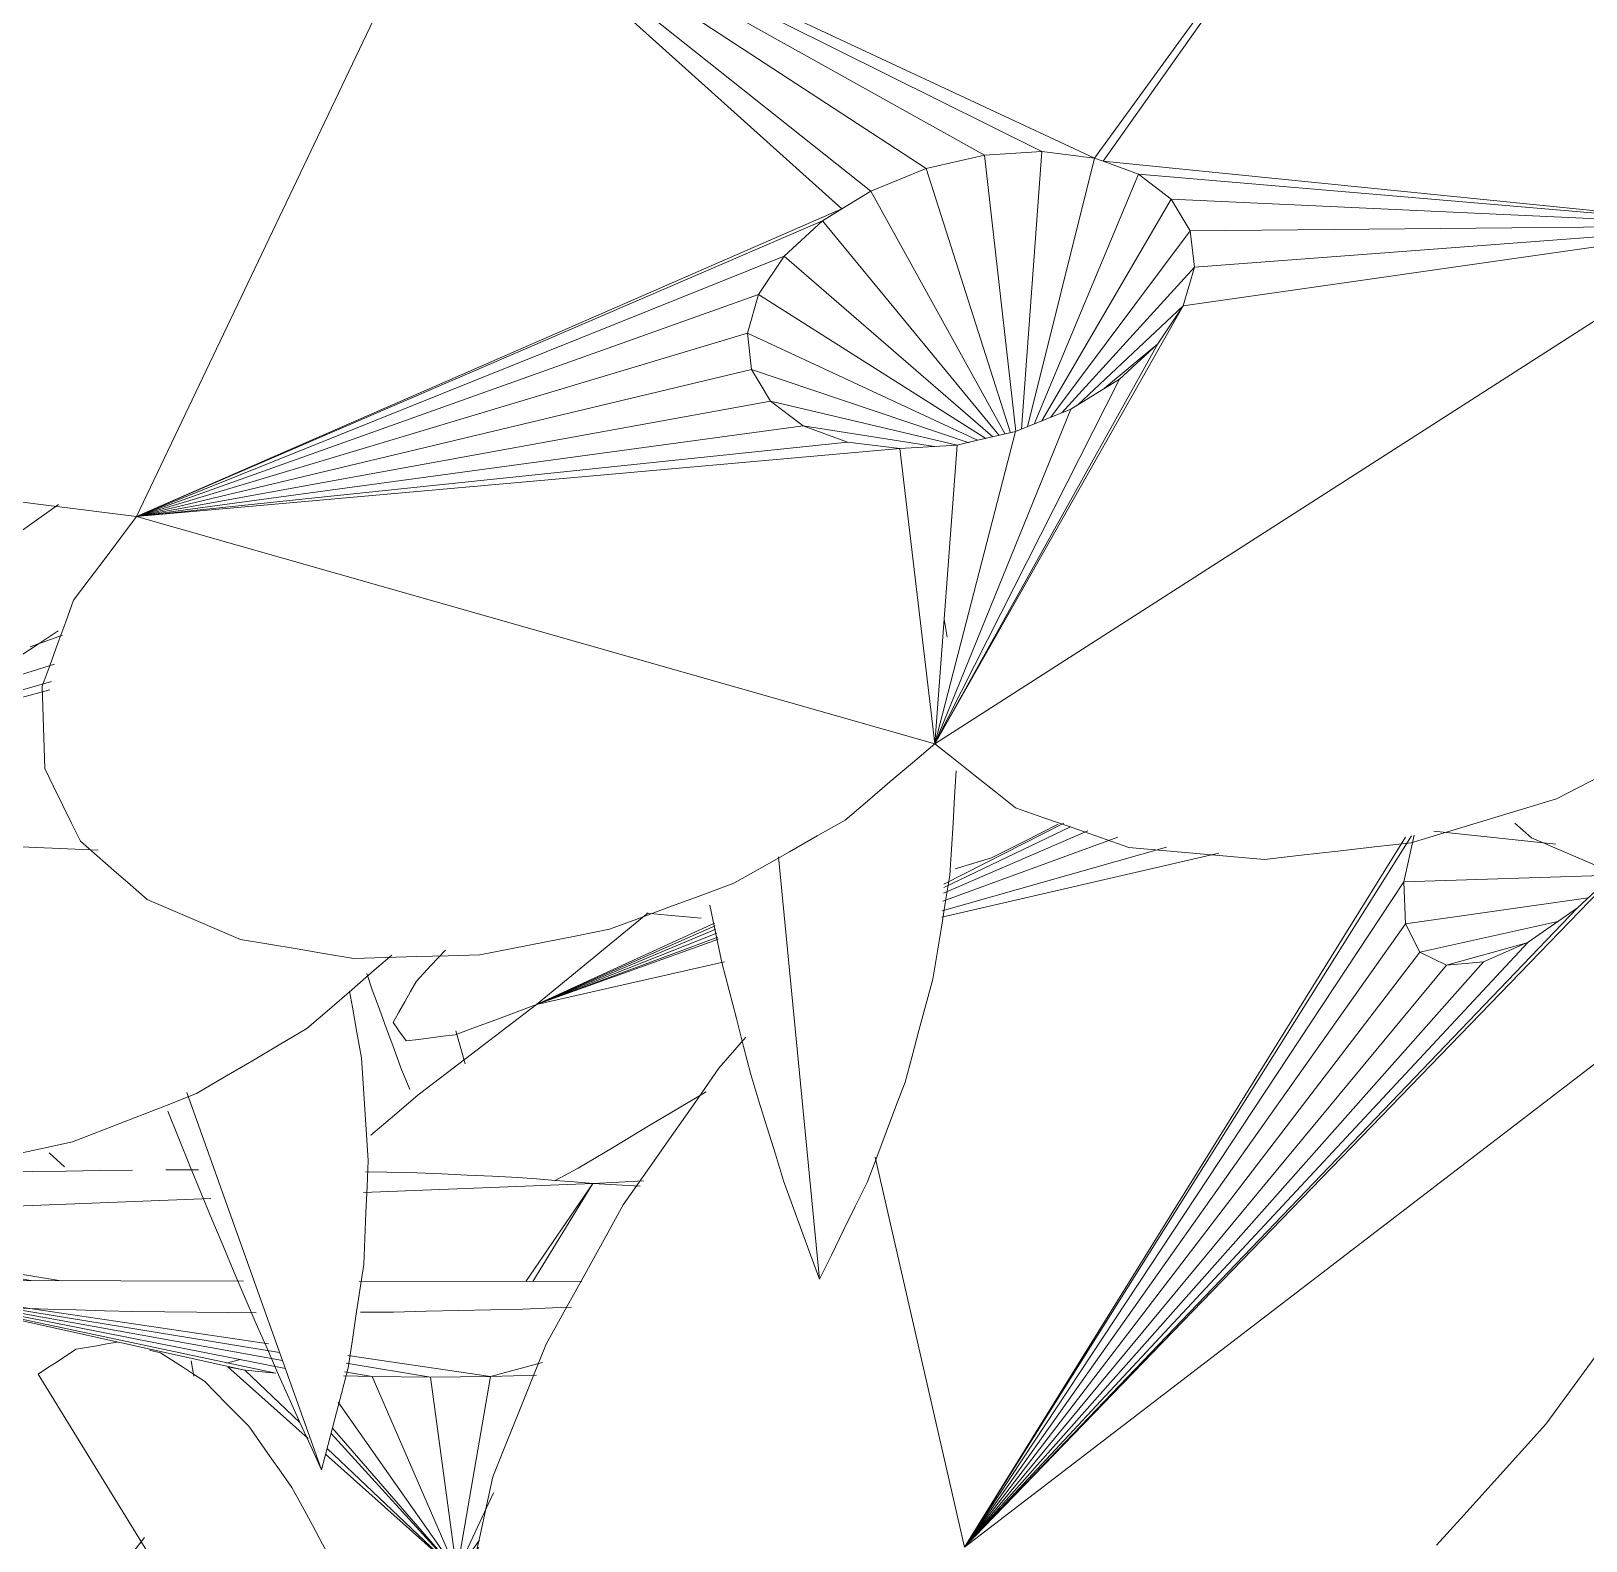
# Model space of a CAD drawing. Header units: metres. Extents: x 10.2 to 20.8, y -0.2 to 6.6.
# Drawn here: x 14.5307 to 14.5875, y 2.5105 to 2.5656 of the extents above; entities that cross this region are included whole.
import ezdxf

# ---------------------------------------------------------------- set-up
doc = ezdxf.new("R2010")
doc.units = ezdxf.units.M
doc.layers.add('Importações nas famílias', color=250, linetype='Continuous', lineweight=5)
doc.layers.add('Vegetação', color=7, linetype='Continuous', lineweight=5)

# ---------------------------------------------------------------- blocks, each defined once
blk = doc.blocks.new('Planta_pergolado_12200 - plantas pergolado_skp_Component_12-V4126-Corte 3')
at = {"layer": 'Importações nas famílias'}
for p, q in [((14.531361, 2.524663), (14.531925, 2.524147)), ((14.526155, 2.504966), (14.52564, 2.519468)), ((14.536546, 2.517055), (14.536648, 2.516491))]:
    blk.add_line(p, q, dxfattribs=at)
at = {"layer": 'Importações nas famílias', "flags": 128}
for points in [[(14.534841, 2.510601), (14.534459, 2.510106), (14.534078, 2.509611)], [(14.534078, 2.509611), (14.533548, 2.509164), (14.533018, 2.508716), (14.532489, 2.508268), (14.531959, 2.50782)], [(14.531959, 2.50782), (14.531294, 2.50743), (14.530628, 2.50704)], [(14.530534, 2.506984), (14.529963, 2.50665), (14.529297, 2.50626)], [(14.529297, 2.50626), (14.528512, 2.505936), (14.527726, 2.505613), (14.526941, 2.50529), (14.526155, 2.504966)]]:
    blk.add_lwpolyline(points, dxfattribs=at)
blk = doc.blocks.new('Planta_pergolado_12200 - plantas pergolado_skp_Component_12-V4128-Corte 3')
at = {"layer": 'Importações nas famílias'}
for p, q in [((14.535028, 2.517448), (14.535422, 2.517351)), ((14.537442, 2.506041), (14.530954, 2.516572)), ((14.54618, 2.495446), (14.546317, 2.494801)), ((14.548213, 2.495074), (14.548212, 2.49566)), ((14.546978, 2.490564), (14.544392, 2.494761))]:
    blk.add_line(p, q, dxfattribs=at)
at = {"layer": 'Importações nas famílias', "flags": 128}
for points in [[(14.530954, 2.516572), (14.531302, 2.516799), (14.53165, 2.517026), (14.531997, 2.517253), (14.532345, 2.51748)], [(14.532345, 2.51748), (14.53272, 2.517545), (14.533096, 2.51761), (14.533471, 2.517676), (14.533846, 2.517741)], [(14.535422, 2.517351), (14.535825, 2.517092), (14.536228, 2.516834), (14.536632, 2.516575), (14.537035, 2.516317)], [(14.537035, 2.516317), (14.537439, 2.515904), (14.537842, 2.515491), (14.538245, 2.515078), (14.538649, 2.514664)], [(14.538649, 2.514664), (14.539042, 2.514106), (14.539436, 2.513548), (14.53983, 2.51299), (14.540224, 2.512432)], [(14.540224, 2.512432), (14.540599, 2.511742), (14.540974, 2.511052), (14.541349, 2.510362), (14.541725, 2.509672)], [(14.541725, 2.509672), (14.542072, 2.508866), (14.54242, 2.50806), (14.542757, 2.507278)], [(14.54361, 2.507339), (14.543113, 2.507891), (14.542615, 2.508444), (14.542118, 2.508996)], [(14.546317, 2.494801), (14.546482, 2.493742), (14.546647, 2.492682), (14.546813, 2.491623), (14.546978, 2.490564)], [(14.547801, 2.49278), (14.547904, 2.493354), (14.548007, 2.493927), (14.54811, 2.4945), (14.548213, 2.495074)], [(14.546978, 2.490564), (14.547184, 2.491118), (14.547389, 2.491672), (14.547595, 2.492226), (14.547801, 2.49278)]]:
    blk.add_lwpolyline(points, dxfattribs=at)
blk = doc.blocks.new('Planta_pergolado_12200 - plantas pergolado_skp_Component_17-V4131-Corte 3')
at = {"layer": 'Importações nas famílias'}
for p, q in [((14.53562, 2.524038), (14.536815, 2.524034)), ((14.53726, 2.522987), (14.517945, 2.522226)), ((14.551221, 2.523537), (14.542844, 2.523207)), ((14.548772, 2.519956), (14.551221, 2.523537)), ((14.551221, 2.523537), (14.549027, 2.519955)), ((14.552949, 2.523444), (14.551221, 2.523537)), ((14.529544, 2.51999), (14.517945, 2.522226)), ((14.517945, 2.522226), (14.530685, 2.519988)), ((14.528471, 2.519992), (14.517945, 2.522226)), ((14.527553, 2.519993), (14.517945, 2.522226)), ((14.527126, 2.519994), (14.517945, 2.522226)), ((14.517945, 2.522226), (14.531796, 2.519986)), ((14.523655, 2.52), (14.517945, 2.522226)), ((14.523655, 2.52), (14.538462, 2.519974)), ((14.54269, 2.519967), (14.550822, 2.519952)), ((14.526506, 2.519369), (14.538502, 2.516715)), ((14.5267, 2.519354), (14.539643, 2.516608)), ((14.527069, 2.519326), (14.53999, 2.516773)), ((14.52763, 2.519282), (14.539884, 2.517069)), ((14.52842, 2.519221), (14.539778, 2.517365)), ((14.539377, 2.517681), (14.529501, 2.519138)), ((14.543945, 2.518839), (14.542729, 2.518831)), ((14.537836, 2.516975), (14.538355, 2.51711)), ((14.538502, 2.516715), (14.537886, 2.51684)), ((14.537886, 2.51684), (14.540817, 2.51422)), ((14.542213, 2.516967), (14.545287, 2.516464)), ((14.547481, 2.516485), (14.542272, 2.517254)), ((14.547481, 2.516485), (14.549382, 2.516991)), ((14.539643, 2.516608), (14.538502, 2.516715)), ((14.538502, 2.516715), (14.540523, 2.514798)), ((14.543155, 2.516479), (14.542118, 2.516505)), ((14.54215, 2.51666), (14.543155, 2.516479)), ((14.546256, 2.50936), (14.543155, 2.516479)), ((14.545287, 2.516464), (14.543155, 2.516479)), ((14.547481, 2.516485), (14.545287, 2.516464)), ((14.546256, 2.50936), (14.545287, 2.516464)), ((14.546256, 2.50936), (14.547481, 2.516485)), ((14.549161, 2.51653), (14.547481, 2.516485)), ((14.541921, 2.515543), (14.546104, 2.509577)), ((14.546104, 2.509535), (14.541707, 2.514594)), ((14.546256, 2.50936), (14.541657, 2.514401)), ((14.54146, 2.513646), (14.546104, 2.509496)), ((14.541515, 2.513857), (14.546256, 2.50936)), ((14.547592, 2.512239), (14.546256, 2.50936)), ((14.546256, 2.50936), (14.547081, 2.51051)), ((14.546256, 2.50936), (14.547051, 2.510231)), ((14.546256, 2.50936), (14.547038, 2.510114)), ((14.546256, 2.50936), (14.547034, 2.510076))]:
    blk.add_line(p, q, dxfattribs=at)
at = {"layer": 'Importações nas famílias', "flags": 128}
for points in [[(14.518982, 2.523383), (14.519775, 2.523446), (14.520568, 2.52351), (14.521362, 2.523573), (14.522155, 2.523636)], [(14.522155, 2.523636), (14.52316, 2.523687), (14.524165, 2.523738), (14.52517, 2.523788), (14.526175, 2.523839)], [(14.526175, 2.523839), (14.527323, 2.523873), (14.528471, 2.523907), (14.529619, 2.523942), (14.530767, 2.523976)], [(14.530767, 2.523976), (14.53198, 2.523991), (14.533194, 2.524007), (14.534407, 2.524023)], [(14.542915, 2.523968), (14.543691, 2.523951), (14.544787, 2.523928)], [(14.544787, 2.523928), (14.54571, 2.523886), (14.546632, 2.523845), (14.547555, 2.523804), (14.548477, 2.523762)], [(14.548477, 2.523762), (14.549163, 2.523706), (14.549849, 2.52365), (14.550535, 2.523593), (14.551221, 2.523537)], [(14.551221, 2.523537), (14.552188, 2.52359), (14.553071, 2.523639)], [(14.51597, 2.522792), (14.516196, 2.522868), (14.516421, 2.522944), (14.516647, 2.523019), (14.516873, 2.523095)], [(14.516873, 2.523095), (14.5174, 2.523167), (14.517927, 2.523239), (14.518455, 2.523311), (14.518982, 2.523383)], [(14.516336, 2.522496), (14.516244, 2.52257), (14.516153, 2.522644), (14.516061, 2.522718), (14.51597, 2.522792)], [(14.517543, 2.522293), (14.51714, 2.522361), (14.516738, 2.522429), (14.516336, 2.522496)], [(14.505755, 2.521668), (14.506595, 2.52173), (14.507436, 2.521791), (14.508276, 2.521852), (14.509117, 2.521913)], [(14.509117, 2.521913), (14.510156, 2.521961), (14.511195, 2.522008), (14.512235, 2.522056), (14.513274, 2.522103)], [(14.513274, 2.522103), (14.514442, 2.522134), (14.51561, 2.522165), (14.516777, 2.522195), (14.517945, 2.522226)], [(14.502267, 2.521085), (14.502555, 2.52116), (14.502843, 2.521235), (14.503131, 2.52131), (14.503419, 2.521386)], [(14.503419, 2.521386), (14.504003, 2.521456), (14.504587, 2.521527), (14.505171, 2.521598), (14.505755, 2.521668)], [(14.502378, 2.520785), (14.502351, 2.52086), (14.502323, 2.520935), (14.502295, 2.52101), (14.502267, 2.521085)], [(14.503745, 2.520508), (14.503403, 2.520578), (14.503062, 2.520647), (14.50272, 2.520716), (14.502378, 2.520785)], [(14.506274, 2.520273), (14.505642, 2.520332), (14.50501, 2.520391), (14.504377, 2.52045), (14.503745, 2.520508)], [(14.509793, 2.520094), (14.508913, 2.520139), (14.508034, 2.520184), (14.507154, 2.520228), (14.506274, 2.520273)], [(14.514062, 2.519985), (14.512995, 2.520013), (14.511928, 2.52004), (14.51086, 2.520067), (14.509793, 2.520094)], [(14.51879, 2.519953), (14.517608, 2.519961), (14.516426, 2.519969), (14.515244, 2.519977), (14.514062, 2.519985)], [(14.523655, 2.52), (14.522439, 2.519988), (14.521223, 2.519977), (14.520007, 2.519965), (14.51879, 2.519953)], [(14.523512, 2.519699), (14.523548, 2.519774), (14.523584, 2.519849), (14.52362, 2.519925), (14.523655, 2.52)], [(14.524632, 2.519416), (14.524352, 2.519487), (14.524072, 2.519557), (14.523792, 2.519628), (14.523512, 2.519699)], [(14.52694, 2.51917), (14.526363, 2.519232), (14.525786, 2.519293), (14.525209, 2.519354), (14.524632, 2.519416)], [(14.530278, 2.518979), (14.529444, 2.519027), (14.528609, 2.519075), (14.527775, 2.519123), (14.52694, 2.51917)], [(14.550447, 2.51902), (14.549752, 2.518992), (14.548681, 2.518947)], [(14.534419, 2.518856), (14.533384, 2.518887), (14.532349, 2.518918), (14.531314, 2.518949), (14.530278, 2.518979)], [(14.538927, 2.518809), (14.537916, 2.51882), (14.53675, 2.518832), (14.535585, 2.518844), (14.534419, 2.518856)], [(14.548681, 2.518947), (14.547497, 2.51892), (14.546313, 2.518893), (14.545129, 2.518866), (14.543945, 2.518839)]]:
    blk.add_lwpolyline(points, dxfattribs=at)
blk = doc.blocks.new('Planta_pergolado_12200 - plantas pergolado_skp_Component_16-V4132-Corte 3')
for name in ['Planta_pergolado_12200 - plantas pergolado_skp_Component_12-V4126-Corte 3', 'Planta_pergolado_12200 - plantas pergolado_skp_Component_17-V4131-Corte 3', 'Planta_pergolado_12200 - plantas pergolado_skp_Component_12-V4128-Corte 3']:
    blk.add_blockref(name, (0, 0))
blk = doc.blocks.new('Planta_pergolado_12200 - plantas pergolado_skp_Component_12-V4162-Corte 3')
at = {"layer": 'Importações nas famílias'}
for p, q in [((14.543159, 2.530615), (14.542969, 2.531211)), ((14.54656, 2.527914), (14.546214, 2.529116)), ((14.544536, 2.526971), (14.544212, 2.527765))]:
    blk.add_line(p, q, dxfattribs=at)
at = {"layer": 'Importações nas famílias', "flags": 128}
blk.add_lwpolyline([(14.544212, 2.527765), (14.543948, 2.528477), (14.543685, 2.52919), (14.543422, 2.529902), (14.543159, 2.530615)], dxfattribs=at)
blk = doc.blocks.new('Planta_pergolado_12200 - plantas pergolado_skp_Component_17-V4166-Corte 3')
at = {"layer": 'Importações nas famílias'}
for p, q in [((14.553245, 2.533425), (14.549158, 2.530074)), ((14.549158, 2.530074), (14.555663, 2.533047)), ((14.549158, 2.530074), (14.555688, 2.532949)), ((14.55572, 2.532826), (14.549158, 2.530074)), ((14.555756, 2.532686), (14.549158, 2.530074)), ((14.555793, 2.532543), (14.549158, 2.530074)), ((14.555812, 2.532467), (14.549158, 2.530074)), ((14.556026, 2.531637), (14.549158, 2.530074)), ((14.550688, 2.524096), (14.549849, 2.523642))]:
    blk.add_line(p, q, dxfattribs=at)
at = {"layer": 'Importações nas famílias', "flags": 128}
for points in [[(14.544774, 2.530936), (14.545306, 2.531501), (14.545838, 2.532066)], [(14.543922, 2.529419), (14.544135, 2.529798), (14.544348, 2.530177), (14.544561, 2.530556), (14.544774, 2.530936)], [(14.544837, 2.526775), (14.545917, 2.527599), (14.546997, 2.528424), (14.548078, 2.529249), (14.549158, 2.530074)], [(14.549158, 2.530074), (14.548416, 2.529798), (14.547675, 2.529523), (14.546933, 2.529248), (14.546191, 2.528973)], [(14.544405, 2.528749), (14.544284, 2.528917), (14.544163, 2.529084), (14.544043, 2.529251), (14.543922, 2.529419)], [(14.546191, 2.528973), (14.545745, 2.528917), (14.545298, 2.528861), (14.544852, 2.528805), (14.544405, 2.528749)], [(14.543105, 2.525301), (14.543971, 2.526038), (14.544837, 2.526775)], [(14.555356, 2.526889), (14.554435, 2.526338), (14.553186, 2.525591), (14.551937, 2.524843), (14.550688, 2.524096)]]:
    blk.add_lwpolyline(points, dxfattribs=at)
blk = doc.blocks.new('Planta_pergolado_12200 - plantas pergolado_skp_Component_16-V4167-Corte 3')
for name in ['Planta_pergolado_12200 - plantas pergolado_skp_Component_17-V4166-Corte 3', 'Planta_pergolado_12200 - plantas pergolado_skp_Component_12-V4162-Corte 3']:
    blk.add_blockref(name, (0, 0))
blk = doc.blocks.new('Planta_pergolado_12200 - plantas pergolado_skp_-V4186-Corte 3')
blk.add_blockref('Planta_pergolado_12200 - plantas pergolado_skp_Component_16-V4167-Corte 3', (0, 0))
blk = doc.blocks.new('Planta_pergolado_12200 - plantas pergolado_skp_-V4187-Corte 3')
for name in ['Planta_pergolado_12200 - plantas pergolado_skp_-V4186-Corte 3', 'Planta_pergolado_12200 - plantas pergolado_skp_Component_16-V4132-Corte 3']:
    blk.add_blockref(name, (0, 0))
blk = doc.blocks.new('Planta_pergolado_12200 - plantas pergolado_skp_-V4514-Corte 3')
blk.add_blockref('Planta_pergolado_12200 - plantas pergolado_skp_-V4187-Corte 3', (0, 0))
blk = doc.blocks.new('Planta_pergolado_12200 - plantas pergolado_skp_Component_17-V4907-Corte 3')
at = {"layer": 'Importações nas famílias'}
blk.add_line((14.585515, 2.536166), (14.584905, 2.536699), dxfattribs=at)
at = {"layer": 'Importações nas famílias', "flags": 128}
blk.add_lwpolyline([(14.588923, 2.534705), (14.588071, 2.53507), (14.587219, 2.535436), (14.586367, 2.535801), (14.585515, 2.536166)], dxfattribs=at)
blk = doc.blocks.new('Planta_pergolado_12200 - plantas pergolado_skp_Component_16-V4908-Corte 3')
blk.add_blockref('Planta_pergolado_12200 - plantas pergolado_skp_Component_17-V4907-Corte 3', (0, 0))
blk = doc.blocks.new('Planta_pergolado_12200 - plantas pergolado_skp_Component_12-V4887-Corte 3')
at = {"layer": 'Importações nas famílias'}
for p, q in [((14.56542, 2.621466), (14.565321, 2.622125)), ((14.560758, 2.597999), (14.55926, 2.613436))]:
    blk.add_line(p, q, dxfattribs=at)
at = {"layer": 'Importações nas famílias', "flags": 128}
for points in [[(14.565524, 2.612767), (14.565582, 2.613719), (14.56564, 2.614671), (14.565697, 2.615624), (14.565755, 2.616576)], [(14.5649, 2.608963), (14.565056, 2.609914), (14.565212, 2.610865), (14.565368, 2.611816), (14.565524, 2.612767)], [(14.556751, 2.611671), (14.556974, 2.610621), (14.557196, 2.609571)], [(14.557196, 2.609571), (14.55746, 2.608548), (14.557723, 2.607526), (14.557987, 2.606503), (14.558251, 2.60548)], [(14.563889, 2.605206), (14.564142, 2.606145), (14.564394, 2.607085), (14.564647, 2.608024), (14.5649, 2.608963)], [(14.558251, 2.60548), (14.55855, 2.604508), (14.558849, 2.603536), (14.559148, 2.602564), (14.559448, 2.601592)], [(14.562503, 2.601538), (14.56285, 2.602455), (14.563196, 2.603372), (14.563543, 2.604289), (14.563889, 2.605206)], [(14.559448, 2.601592), (14.559775, 2.600694), (14.560103, 2.599795), (14.56043, 2.598897), (14.560758, 2.597999)], [(14.560758, 2.597999), (14.561194, 2.598883), (14.561631, 2.599768), (14.562067, 2.600653), (14.562503, 2.601538)]]:
    blk.add_lwpolyline(points, dxfattribs=at)
blk = doc.blocks.new('Planta_pergolado_12200 - plantas pergolado_skp_Component_12-V4888-Corte 3')
at = {"layer": 'Importações nas famílias'}
blk.add_line((14.529, 2.623494), (14.532958, 2.62631), dxfattribs=at)
at = {"layer": 'Importações nas famílias', "flags": 128}
for points in [[(14.531552, 2.620769), (14.532251, 2.621233), (14.532949, 2.621696)], [(14.528495, 2.618995), (14.52926, 2.619438), (14.530024, 2.619882), (14.530788, 2.620325), (14.531552, 2.620769)], [(14.526031, 2.617738), (14.526852, 2.618157), (14.527674, 2.618576), (14.528495, 2.618995)]]:
    blk.add_lwpolyline(points, dxfattribs=at)
blk = doc.blocks.new('Planta_pergolado_12200 - plantas pergolado_skp_Component_17-V4931-Corte 3')
at = {"layer": 'Importações nas famílias'}
for p, q in [((14.569542, 2.561008), (14.582314, 2.578553)), ((14.582314, 2.578553), (14.569866, 2.560889)), ((14.534547, 2.547915), (14.546039, 2.571988)), ((14.565526, 2.561116), (14.546039, 2.571988)), ((14.546039, 2.571988), (14.567623, 2.561247)), ((14.563396, 2.560623), (14.546039, 2.571988)), ((14.561378, 2.559804), (14.546039, 2.571988)), ((14.560317, 2.55915), (14.546039, 2.571988)), ((14.546039, 2.571988), (14.569542, 2.561008)), ((14.563396, 2.560623), (14.565526, 2.561116)), ((14.565526, 2.561116), (14.567623, 2.561247)), ((14.566679, 2.551015), (14.565526, 2.561116)), ((14.566878, 2.551101), (14.567623, 2.561247)), ((14.567623, 2.561247), (14.569542, 2.561008)), ((14.561378, 2.559804), (14.563396, 2.560623)), ((14.566481, 2.550972), (14.563396, 2.560623)), ((14.567096, 2.55119), (14.569542, 2.561008)), ((14.569542, 2.561008), (14.569866, 2.560889)), ((14.569866, 2.560889), (14.571154, 2.560416)), ((14.569866, 2.560889), (14.593242, 2.558538)), ((14.567341, 2.551289), (14.571154, 2.560416)), ((14.571154, 2.560416), (14.572349, 2.559511)), ((14.571154, 2.560416), (14.593242, 2.558538)), ((14.560317, 2.55915), (14.561378, 2.559804)), ((14.566278, 2.550925), (14.561378, 2.559804)), ((14.567623, 2.551403), (14.572349, 2.559511)), ((14.572349, 2.559511), (14.573046, 2.558354)), ((14.572349, 2.559511), (14.593242, 2.558538)), ((14.534547, 2.547915), (14.560317, 2.55915)), ((14.559608, 2.558713), (14.560317, 2.55915)), ((14.534547, 2.547915), (14.559608, 2.558713)), ((14.558208, 2.557424), (14.559608, 2.558713)), ((14.559608, 2.558713), (14.566064, 2.550876)), ((14.593242, 2.558538), (14.56372, 2.539602)), ((14.567956, 2.551539), (14.573046, 2.558354)), ((14.57279, 2.555612), (14.593242, 2.558538)), ((14.573046, 2.558354), (14.593242, 2.558538)), ((14.573046, 2.558354), (14.573196, 2.557024)), ((14.573196, 2.557024), (14.593242, 2.558538)), ((14.534547, 2.547915), (14.558208, 2.557424)), ((14.557273, 2.556026), (14.558208, 2.557424)), ((14.565831, 2.550822), (14.558208, 2.557424)), ((14.568356, 2.551701), (14.573196, 2.557024)), ((14.573196, 2.557024), (14.57279, 2.555612)), ((14.534547, 2.547915), (14.557273, 2.556026)), ((14.556867, 2.554615), (14.557273, 2.556026)), ((14.557273, 2.556026), (14.565573, 2.550762)), ((14.56372, 2.539602), (14.57279, 2.555612)), ((14.56892, 2.55198), (14.57279, 2.555612)), ((14.571855, 2.554214), (14.57279, 2.555612)), ((14.534547, 2.547915), (14.556867, 2.554615)), ((14.557017, 2.553285), (14.556867, 2.554615)), ((14.556867, 2.554615), (14.565278, 2.550694)), ((14.571855, 2.554214), (14.56372, 2.539602)), ((14.569916, 2.552594), (14.571855, 2.554214)), ((14.570455, 2.552926), (14.571855, 2.554214)), ((14.534547, 2.547915), (14.557017, 2.553285)), ((14.564965, 2.550604), (14.557017, 2.553285)), ((14.557296, 2.552821), (14.557017, 2.553285)), ((14.557713, 2.552128), (14.557296, 2.552821)), ((14.570455, 2.552926), (14.56372, 2.539602)), ((14.568685, 2.551835), (14.570455, 2.552926)), ((14.534547, 2.547915), (14.557713, 2.552128)), ((14.558908, 2.551222), (14.557713, 2.552128)), ((14.557713, 2.552128), (14.564536, 2.550519)), ((14.56372, 2.539602), (14.568685, 2.551835)), ((14.566666, 2.551015), (14.568685, 2.551835)), ((14.534547, 2.547915), (14.558908, 2.551222)), ((14.563704, 2.550471), (14.558908, 2.551222)), ((14.560521, 2.55063), (14.558908, 2.551222)), ((14.56372, 2.539602), (14.566666, 2.551015)), ((14.564965, 2.550622), (14.566666, 2.551015)), ((14.534547, 2.547915), (14.560521, 2.55063)), ((14.56244, 2.550391), (14.534547, 2.547915)), ((14.56244, 2.550391), (14.560521, 2.55063)), ((14.564536, 2.550523), (14.56244, 2.550391)), ((14.56244, 2.550391), (14.56372, 2.539602)), ((14.564536, 2.550523), (14.56372, 2.539602)), ((14.564965, 2.550622), (14.564536, 2.550523)), ((14.534547, 2.547915), (14.56372, 2.539602))]:
    blk.add_line(p, q, dxfattribs=at)
at = {"layer": 'Importações nas famílias', "flags": 128}
for points in [[(14.534547, 2.547915), (14.533483, 2.548047), (14.532418, 2.548179), (14.531354, 2.548312), (14.53029, 2.548444)], [(14.532253, 2.544847), (14.532827, 2.545614), (14.5334, 2.546381), (14.533973, 2.547148), (14.534547, 2.547915)], [(14.53111, 2.541705), (14.531396, 2.542491), (14.531682, 2.543276), (14.531968, 2.544062), (14.532253, 2.544847)], [(14.531196, 2.538703), (14.531174, 2.539454), (14.531153, 2.540204), (14.531132, 2.540955), (14.53111, 2.541705)], [(14.591235, 2.54006), (14.590034, 2.539444), (14.588833, 2.538828), (14.587632, 2.538212), (14.58643, 2.537596)], [(14.56372, 2.539602), (14.562898, 2.538906), (14.562076, 2.53821), (14.561254, 2.537514), (14.560433, 2.536818)], [(14.566667, 2.537268), (14.56593, 2.537851), (14.565193, 2.538435), (14.564457, 2.539019), (14.56372, 2.539602)], [(14.532503, 2.536046), (14.532176, 2.53671), (14.531849, 2.537375), (14.531523, 2.538039), (14.531196, 2.538703)], [(14.570796, 2.535819), (14.569764, 2.536181), (14.568731, 2.536543), (14.567699, 2.536905), (14.566667, 2.537268)], [(14.58643, 2.537596), (14.585102, 2.537195), (14.583775, 2.536794), (14.582447, 2.536392), (14.581119, 2.535991)], [(14.560433, 2.536818), (14.559418, 2.53624), (14.558404, 2.535662), (14.557389, 2.535084), (14.556375, 2.534507)], [(14.534944, 2.533914), (14.534334, 2.534447), (14.533724, 2.53498), (14.533113, 2.535513), (14.532503, 2.536046)], [(14.575754, 2.535381), (14.574515, 2.535491), (14.573275, 2.5356), (14.572036, 2.53571), (14.570796, 2.535819)], [(14.581119, 2.535991), (14.579778, 2.535839), (14.578437, 2.535686), (14.577096, 2.535534), (14.575754, 2.535381)], [(14.556375, 2.534507), (14.555237, 2.534086), (14.5541, 2.533666), (14.552962, 2.533246), (14.551824, 2.532826)], [(14.538352, 2.532453), (14.5375, 2.532819), (14.536648, 2.533184), (14.535796, 2.533549), (14.534944, 2.533914)], [(14.551824, 2.532826), (14.550641, 2.532592), (14.549457, 2.532358), (14.548273, 2.532124), (14.54709, 2.53189)], [(14.542495, 2.531763), (14.541459, 2.531935), (14.540423, 2.532108), (14.539388, 2.532281), (14.538352, 2.532453)], [(14.54709, 2.53189), (14.545941, 2.531858), (14.544792, 2.531826), (14.543644, 2.531795), (14.542495, 2.531763)]]:
    blk.add_lwpolyline(points, dxfattribs=at)
blk = doc.blocks.new('Planta_pergolado_12200 - plantas pergolado_skp_Component_16-V4932-Corte 3')
for name, p in [('Planta_pergolado_12200 - plantas pergolado_skp_Component_17-V4931-Corte 3', (0, 0)), ('Planta_pergolado_12200 - plantas pergolado_skp_Component_12-V4888-Corte 3', (-0.00126, -0.077961)), ('Planta_pergolado_12200 - plantas pergolado_skp_Component_12-V4887-Corte 3', (-0.00126, -0.077961))]:
    blk.add_blockref(name, p)
blk = doc.blocks.new('Planta_pergolado_12200 - plantas pergolado_skp_Component_12-V4944-Corte 3')
at = {"layer": 'Importações nas famílias'}
blk.add_line((14.541311, 2.513072), (14.536387, 2.526865), dxfattribs=at)
at = {"layer": 'Importações nas famílias', "flags": 128}
for points in [[(14.542765, 2.528134), (14.542601, 2.529056), (14.542438, 2.529978), (14.542334, 2.530563)], [(14.543013, 2.524374), (14.542951, 2.525314), (14.542889, 2.526254), (14.542827, 2.527194), (14.542765, 2.528134)], [(14.535698, 2.526179), (14.536096, 2.525182), (14.536494, 2.524185)], [(14.536494, 2.524185), (14.5369, 2.523208), (14.537306, 2.522232), (14.537711, 2.521255), (14.538117, 2.520279)], [(14.542851, 2.520582), (14.542892, 2.52153), (14.542932, 2.522478), (14.542972, 2.523426), (14.543013, 2.524374)], [(14.538117, 2.520279), (14.538522, 2.519345), (14.538927, 2.518412), (14.539331, 2.517479), (14.539736, 2.516545)], [(14.542282, 2.5168), (14.542424, 2.517746), (14.542566, 2.518691), (14.542709, 2.519636), (14.542851, 2.520582)], [(14.541311, 2.513072), (14.541554, 2.514004), (14.541796, 2.514936), (14.542039, 2.515868), (14.542282, 2.5168)], [(14.539736, 2.516545), (14.54013, 2.515677), (14.540523, 2.514808), (14.540917, 2.51394), (14.541311, 2.513072)]]:
    blk.add_lwpolyline(points, dxfattribs=at)
blk = doc.blocks.new('Planta_pergolado_12200 - plantas pergolado_skp_Component_17-V4946-Corte 3')
at = {"layer": 'Importações nas famílias'}
for p, q in [((14.522514, 2.557515), (14.521742, 2.557775)), ((14.522415, 2.556454), (14.520825, 2.557228)), ((14.522455, 2.556886), (14.52109, 2.557467)), ((14.530668, 2.543142), (14.531847, 2.543574)), ((14.527263, 2.541166), (14.531552, 2.542519)), ((14.525593, 2.540222), (14.531441, 2.541877)), ((14.531388, 2.541571), (14.524766, 2.539801)), ((14.520582, 2.536271), (14.533147, 2.535717)), ((14.565788, 2.535435), (14.564461, 2.535034))]:
    blk.add_line(p, q, dxfattribs=at)
at = {"layer": 'Importações nas famílias', "flags": 128}
for points in [[(14.532756, 2.578031), (14.53392, 2.578168), (14.535085, 2.578305), (14.536249, 2.578442), (14.537413, 2.578579)], [(14.537413, 2.578579), (14.538495, 2.57851), (14.539577, 2.578441), (14.540659, 2.578372), (14.54174, 2.578304)], [(14.54174, 2.578304), (14.542666, 2.578034), (14.543591, 2.577764), (14.544516, 2.577494), (14.545442, 2.577224)], [(14.528085, 2.576698), (14.529253, 2.577031), (14.530421, 2.577365), (14.531588, 2.577698), (14.532756, 2.578031)], [(14.545442, 2.577224), (14.546148, 2.576772), (14.546854, 2.57632)], [(14.52372, 2.57467), (14.524811, 2.575177), (14.525902, 2.575684), (14.526994, 2.576191), (14.528085, 2.576698)], [(14.522034, 2.573513), (14.522779, 2.574024), (14.52372, 2.57467)], [(14.568216, 2.536668), (14.567002, 2.536051), (14.565788, 2.535435)], [(14.555175, 2.533227), (14.553962, 2.533339), (14.553191, 2.53341)], [(14.511758, 2.530482), (14.51174, 2.531228), (14.511721, 2.531974)], [(14.543876, 2.531885), (14.543234, 2.531329), (14.542415, 2.53062), (14.541596, 2.529912), (14.540777, 2.529203)], [(14.513045, 2.527866), (14.512723, 2.52852), (14.512402, 2.529174), (14.51208, 2.529828), (14.511758, 2.530482)], [(14.540777, 2.529203), (14.539768, 2.528608), (14.538759, 2.528012), (14.537749, 2.527417), (14.53674, 2.526822)], [(14.51546, 2.525797), (14.514857, 2.526314), (14.514253, 2.526831), (14.513649, 2.527349), (14.513045, 2.527866)], [(14.53674, 2.526822), (14.535609, 2.526381), (14.534477, 2.52594), (14.533346, 2.525499), (14.532215, 2.525058)], [(14.518838, 2.524413), (14.517994, 2.524759), (14.517149, 2.525105), (14.516305, 2.525451), (14.51546, 2.525797)], [(14.532215, 2.525058), (14.531039, 2.524801), (14.529863, 2.524544), (14.528687, 2.524288), (14.527511, 2.524031)], [(14.522948, 2.523811), (14.521921, 2.523962), (14.520893, 2.524112), (14.519865, 2.524263), (14.518838, 2.524413)], [(14.527511, 2.524031), (14.52637, 2.523976), (14.525229, 2.523921), (14.524089, 2.523866), (14.522948, 2.523811)]]:
    blk.add_lwpolyline(points, dxfattribs=at)
blk = doc.blocks.new('Planta_pergolado_12200 - plantas pergolado_skp_Component_16-V4947-Corte 3')
for name in ['Planta_pergolado_12200 - plantas pergolado_skp_Component_17-V4946-Corte 3', 'Planta_pergolado_12200 - plantas pergolado_skp_Component_12-V4944-Corte 3']:
    blk.add_blockref(name, (0, 0))
blk = doc.blocks.new('Planta_pergolado_12200 - plantas pergolado_skp_Component_17-V4980-Corte 3')
at = {"layer": 'Importações nas famílias'}
for p, q in [((14.564048, 2.534477), (14.568428, 2.536705)), ((14.570405, 2.536196), (14.56401, 2.533853)), ((14.569303, 2.536425), (14.564027, 2.534142)), ((14.56404, 2.534351), (14.568672, 2.536575)), ((14.564794, 2.510245), (14.581123, 2.536243)), ((14.564794, 2.510245), (14.580905, 2.536198)), ((14.580849, 2.53456), (14.581226, 2.536265)), ((14.581946, 2.536414), (14.586398, 2.53594)), ((14.574084, 2.535614), (14.563975, 2.533272)), ((14.572172, 2.535829), (14.563988, 2.533499)), ((14.588732, 2.535004), (14.564794, 2.510245)), ((14.588704, 2.535012), (14.587191, 2.533612)), ((14.564794, 2.510245), (14.580849, 2.53456)), ((14.588486, 2.53481), (14.580849, 2.53456)), ((14.580904, 2.533026), (14.580849, 2.53456)), ((14.564794, 2.510245), (14.595886, 2.534096)), ((14.580904, 2.533026), (14.587579, 2.533971)), ((14.564794, 2.510245), (14.587191, 2.533612)), ((14.587191, 2.533612), (14.585388, 2.532355)), ((14.564794, 2.510245), (14.580904, 2.533026)), ((14.581437, 2.531987), (14.580904, 2.533026)), ((14.581437, 2.531987), (14.586478, 2.533115)), ((14.564794, 2.510245), (14.585388, 2.532355)), ((14.585388, 2.532344), (14.58241, 2.531514)), ((14.585388, 2.532355), (14.583758, 2.53164)), ((14.564794, 2.510245), (14.581437, 2.531987)), ((14.564794, 2.510245), (14.583758, 2.53164)), ((14.564794, 2.510245), (14.58241, 2.531514)), ((14.58241, 2.531514), (14.581437, 2.531987)), ((14.58295, 2.531564), (14.58241, 2.531514)), ((14.583758, 2.53164), (14.58295, 2.531564)), ((14.555828, 2.527747), (14.556811, 2.528884)), ((14.564794, 2.510245), (14.56154, 2.524499))]:
    blk.add_line(p, q, dxfattribs=at)
at = {"layer": 'Importações nas famílias', "flags": 128}
for points in [[(14.552334, 2.522757), (14.553207, 2.524005), (14.554081, 2.525252), (14.554954, 2.5265), (14.555828, 2.527747)], [(14.549518, 2.517666), (14.550222, 2.518939), (14.550926, 2.520212), (14.55163, 2.521485), (14.552334, 2.522757)], [(14.589632, 2.519666), (14.588732, 2.518434), (14.587831, 2.517202), (14.586931, 2.51597), (14.58603, 2.514738)], [(14.547572, 2.512821), (14.548058, 2.514032), (14.548545, 2.515244), (14.549031, 2.516455), (14.549518, 2.517666)], [(14.58603, 2.514738), (14.585033, 2.513632), (14.584035, 2.512527), (14.583038, 2.511422), (14.582041, 2.510316)], [(14.546627, 2.508551), (14.546863, 2.509619), (14.547099, 2.510686), (14.547335, 2.511753), (14.547572, 2.512821)]]:
    blk.add_lwpolyline(points, dxfattribs=at)
blk = doc.blocks.new('Planta_pergolado_12200 - plantas pergolado_skp_Component_16-V4981-Corte 3')
blk.add_blockref('Planta_pergolado_12200 - plantas pergolado_skp_Component_17-V4980-Corte 3', (0, 0))
blk = doc.blocks.new('Planta_pergolado_12200 - plantas pergolado_skp_-V4994-Corte 3')
blk.add_blockref('Planta_pergolado_12200 - plantas pergolado_skp_Component_16-V4981-Corte 3', (0, 0))
blk = doc.blocks.new('Planta_pergolado_12200 - plantas pergolado_skp_-V4995-Corte 3')
for name in ['Planta_pergolado_12200 - plantas pergolado_skp_-V4994-Corte 3', 'Planta_pergolado_12200 - plantas pergolado_skp_Component_16-V4932-Corte 3', 'Planta_pergolado_12200 - plantas pergolado_skp_Component_16-V4908-Corte 3', 'Planta_pergolado_12200 - plantas pergolado_skp_Component_16-V4947-Corte 3']:
    blk.add_blockref(name, (0, 0))
blk = doc.blocks.new('Planta_pergolado_12200 - plantas pergolado_skp_-V5113-Corte 3')
blk.add_blockref('Planta_pergolado_12200 - plantas pergolado_skp_-V4995-Corte 3', (0, 0))
blk = doc.blocks.new('Planta_pergolado_12200 - Planta_pergolado_12200-V5114-Corte 3')
for name in ['Planta_pergolado_12200 - plantas pergolado_skp_-V4514-Corte 3', 'Planta_pergolado_12200 - plantas pergolado_skp_-V5113-Corte 3']:
    blk.add_blockref(name, (0, 0))

msp = doc.modelspace()

# ---------------------------------------------------------------- block references
at = {"layer": 'Vegetação', "color": 250}
msp.add_blockref('Planta_pergolado_12200 - Planta_pergolado_12200-V5114-Corte 3', (0, 0), dxfattribs=at)

doc.saveas('drawing.dxf')
